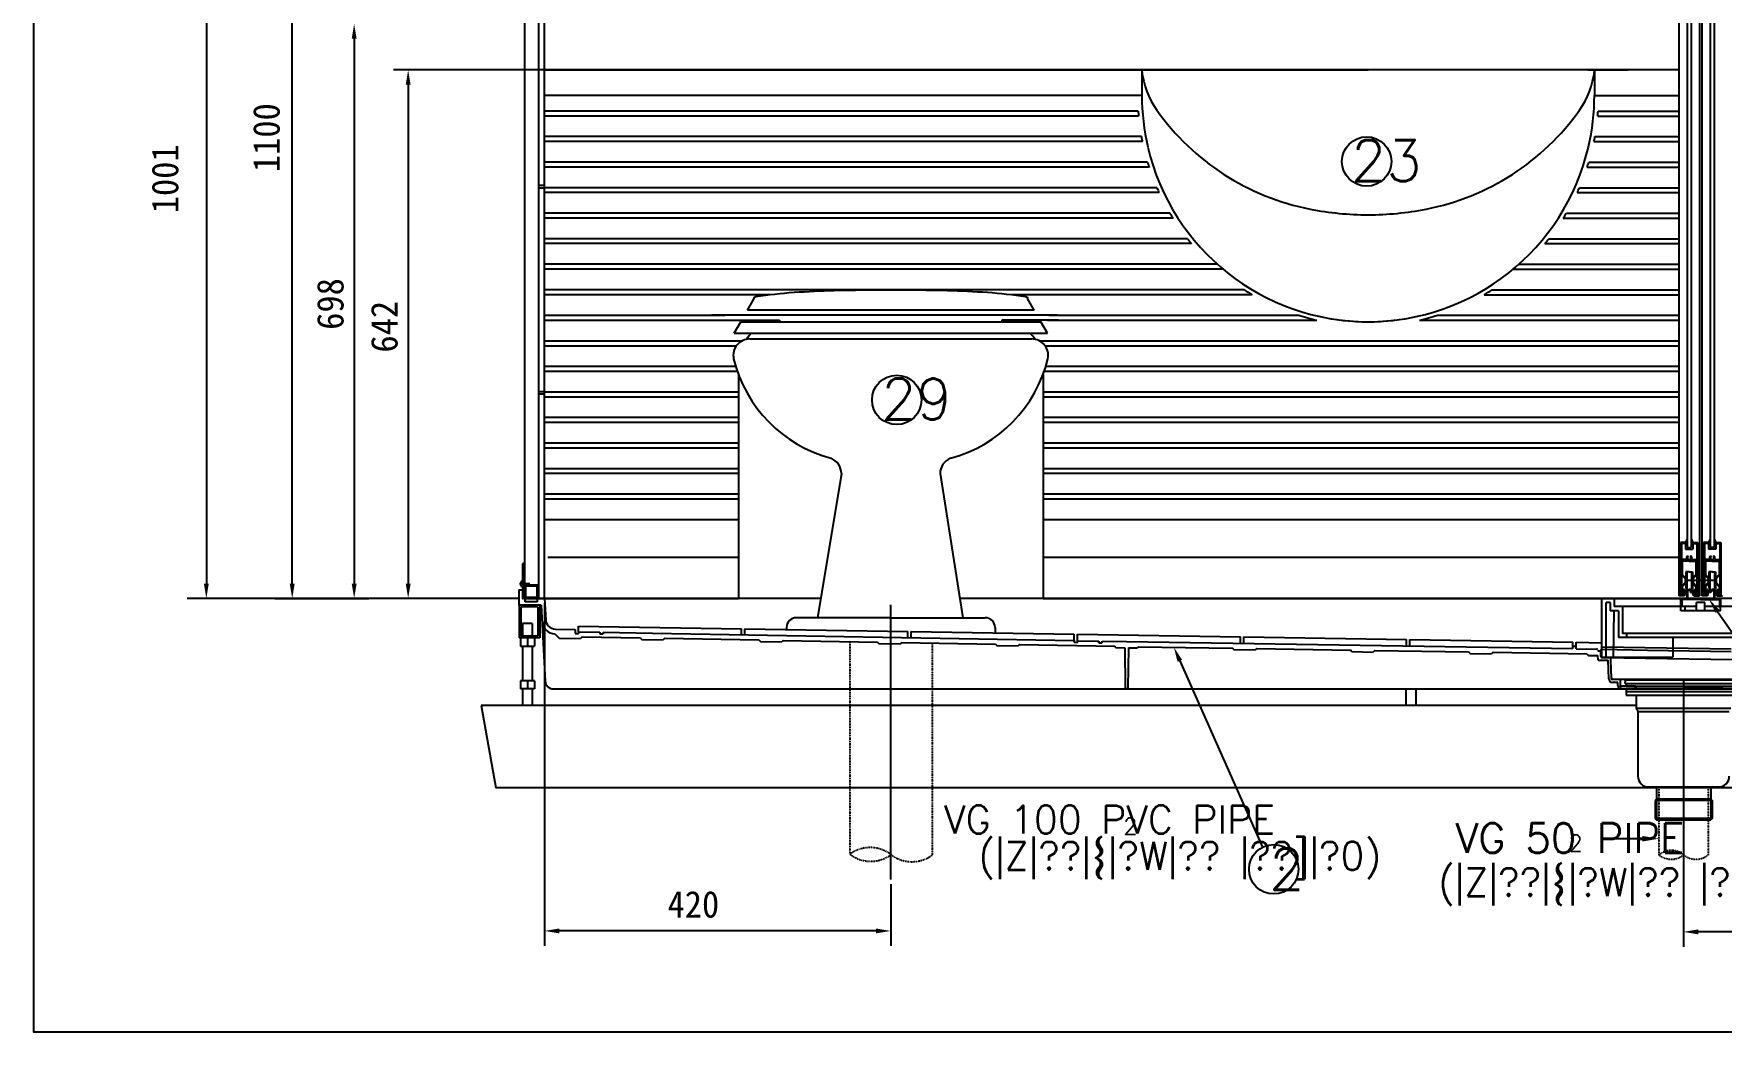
# Model space of a CAD drawing. Header units: inches. Extents: x -1249499 to 290957, y -589671 to 1013543.
# Drawn here: x -873198 to -871148, y 302152 to 303365 of the extents above; entities that cross this region are included whole.
import ezdxf

# ---------------------------------------------------------------- set-up
doc = ezdxf.new("R2010")
doc.units = ezdxf.units.IN
doc.header["$MEASUREMENT"] = 0
doc.linetypes.add('CEN2', pattern=[4.3, 4, -0.15, 0, -0.15])
doc.linetypes.add('DIVIDE', pattern=[1.25, 0.5, -0.25, 0, -0.25, 0, -0.25])
doc.layers.add('DIM', color=1, linetype='Continuous')
doc.layers.add('PARTLIST', color=6, linetype='Continuous')
doc.styles.add('HSG', font='SIMPLEX', dxfattribs={"width": 0.75, "bigfont": 'HSG2'})
doc.styles.get("Standard").update_dxf_attribs({"font": 'DotumChe.ttf'})

msp = doc.modelspace()

# ---------------------------------------------------------------- linework, layer by layer
at = {"layer": 'DIM'}
msp.add_lwpolyline([(-873198.2, 307814.5), (-866025.2, 307814.5), (-866025.2, 302152.1), (-873198.2, 302152.1)], close=True, dxfattribs=at)
at = {"layer": 'PARTLIST'}
for p, q in [((-872601.5, 302679.2), (-872601.5, 304679.2)), ((-872584.5, 302679.2), (-872584.5, 304679.2)), ((-871199.5, 303438.9), (-871199.5, 302682.2)), ((-871189.5, 303438.9), (-871189.5, 302741.1)), ((-871184.5, 303438.9), (-871184.5, 302741.1)), ((-871174.5, 303438.9), (-871174.5, 302682.2)), ((-871171.5, 303438.9), (-871171.5, 302682.2)), ((-871161.5, 303438.9), (-871161.5, 302741.1)), ((-871156.5, 303438.9), (-871156.5, 302741.1)), ((-872577.5, 302679.2), (-872577.5, 303427.7)), ((-872577.5, 303321.2), (-871844.2, 303321.2)), ((-872577.5, 303321.2), (-871844.2, 303321.2)), ((-871199.5, 303321.2), (-871309.6, 303321.2)), ((-871302.1, 303290.2), (-871199.5, 303290.2)), ((-872347.4, 303001.4), (-871966.5, 303001.4)), ((-872339.3, 303015.4), (-871974.6, 303015.4)), ((-872328.3, 302994.4), (-871985.6, 302994.4)), ((-872342, 302951.1), (-872342, 302679.2)), ((-871972, 302951.1), (-871972, 302679.2)), ((-871197.5, 302747.2), (-871197.5, 302682.2)), ((-871191.5, 302747.2), (-871197.5, 302747.2)), ((-871196.3, 302746), (-871196.3, 302726.6)), ((-871191.5, 302746), (-871196.3, 302746)), ((-871189.5, 302751.6), (-871191.5, 302747.2)), ((-871191.5, 302747.2), (-871191.5, 302739.1)), ((-871191.5, 302739.1), (-871182.5, 302739.1)), ((-871189.5, 302741.1), (-871184.5, 302741.1)), ((-871184.5, 302751.6), (-871182.5, 302747.2)), ((-871182.5, 302747.2), (-871182.5, 302739.1)), ((-871182.5, 302747.2), (-871176.5, 302747.2)), ((-871182.5, 302746), (-871177.7, 302746)), ((-871177.7, 302746), (-871177.7, 302726.6)), ((-871176.5, 302747.2), (-871176.5, 302682.2)), ((-871169.5, 302747.2), (-871169.5, 302682.2)), ((-871163.5, 302747.2), (-871169.5, 302747.2)), ((-871168.3, 302746), (-871168.3, 302726.6)), ((-871163.5, 302746), (-871168.3, 302746)), ((-871161.5, 302751.6), (-871163.5, 302747.2)), ((-871163.5, 302747.2), (-871163.5, 302739.1)), ((-871154.5, 302739.1), (-871163.5, 302739.1)), ((-871156.5, 302741.1), (-871161.5, 302741.1)), ((-871156.5, 302751.6), (-871154.5, 302747.2)), ((-871154.5, 302747.2), (-871148.5, 302747.2)), ((-871154.5, 302747.2), (-871154.5, 302739.1)), ((-871154.5, 302746), (-871149.7, 302746)), ((-871149.7, 302746), (-871149.7, 302726.6)), ((-871148.5, 302747.2), (-871148.5, 302682.2)), ((-872604, 302680.1), (-872604, 302721.8)), ((-872601.5, 302721.8), (-872604, 302721.8)), ((-871189.7, 302726.6), (-871196.3, 302726.6)), ((-871196.3, 302725.4), (-871196.3, 302690.2)), ((-871187, 302725.4), (-871196.3, 302725.4)), ((-871187, 302724.4), (-871195.3, 302724.4)), ((-871195.3, 302724.4), (-871195.3, 302708.4)), ((-871191, 302711.5), (-871191, 302691.2)), ((-871187, 302711.5), (-871191, 302711.5)), ((-871190, 302711.5), (-871190, 302690.2)), ((-871189, 302731), (-871188.2, 302730)), ((-871187, 302725.4), (-871177.7, 302725.4)), ((-871187, 302724.4), (-871178.7, 302724.4)), ((-871187, 302711.5), (-871183, 302711.5)), ((-871184.9, 302731), (-871185.7, 302730)), ((-871184.2, 302726.6), (-871177.7, 302726.6)), ((-871184, 302711.5), (-871184, 302690.2)), ((-871183, 302711.5), (-871183, 302691.2)), ((-871178.7, 302724.4), (-871178.7, 302708.4)), ((-871177.7, 302725.4), (-871177.7, 302690.2)), ((-871161.7, 302726.6), (-871168.3, 302726.6)), ((-871168.3, 302725.4), (-871168.3, 302690.2)), ((-871159, 302725.4), (-871168.3, 302725.4)), ((-871167.3, 302724.4), (-871167.3, 302708.4)), ((-871159, 302724.4), (-871167.3, 302724.4)), ((-871159, 302711.5), (-871163, 302711.5)), ((-871163, 302711.5), (-871163, 302691.2)), ((-871162, 302711.5), (-871162, 302690.2)), ((-871161, 302731), (-871160.2, 302730)), ((-871159, 302725.4), (-871149.7, 302725.4)), ((-871159, 302724.4), (-871150.7, 302724.4)), ((-871159, 302711.5), (-871155, 302711.5)), ((-871156.9, 302731), (-871157.7, 302730)), ((-871156.2, 302726.6), (-871149.7, 302726.6)), ((-871156, 302711.5), (-871156, 302690.2)), ((-871155, 302711.5), (-871155, 302691.2)), ((-871150.7, 302724.4), (-871150.7, 302708.4)), ((-871149.7, 302725.4), (-871149.7, 302690.2)), ((-872595.6, 302696.8), (-872607.9, 302696.8)), ((-872605, 302692.8), (-872605, 302700.8)), ((-871192, 302703.4), (-871196.3, 302707.9)), ((-871192, 302698.4), (-871196.3, 302693.8)), ((-871191, 302703.9), (-871195.3, 302708.4)), ((-871191, 302697.9), (-871195.3, 302693.3)), ((-871195.3, 302693.3), (-871195.3, 302690.2)), ((-871153.4, 302700.9), (-871192.4, 302700.9)), ((-871192, 302703.4), (-871192, 302698.4)), ((-871191, 302691.2), (-871190, 302690.2)), ((-871183, 302691.2), (-871184, 302690.2)), ((-871183, 302703.9), (-871178.7, 302708.4)), ((-871183, 302697.9), (-871178.7, 302693.3)), ((-871182, 302703.4), (-871177.7, 302707.9)), ((-871182, 302703.4), (-871182, 302698.4)), ((-871182, 302698.4), (-871177.7, 302693.8)), ((-871178.7, 302693.3), (-871178.7, 302690.2)), ((-871164, 302703.4), (-871168.3, 302707.9)), ((-871164, 302698.4), (-871168.3, 302693.8)), ((-871163, 302703.9), (-871167.3, 302708.4)), ((-871163, 302697.9), (-871167.3, 302693.3)), ((-871167.3, 302693.3), (-871167.3, 302690.2)), ((-871164, 302703.4), (-871164, 302698.4)), ((-871163, 302691.2), (-871162, 302690.2)), ((-871155, 302691.2), (-871156, 302690.2)), ((-871155, 302703.9), (-871150.7, 302708.4)), ((-871155, 302697.9), (-871150.7, 302693.3)), ((-871154, 302703.4), (-871149.7, 302707.9)), ((-871154, 302703.4), (-871154, 302698.4)), ((-871154, 302698.4), (-871149.7, 302693.8)), ((-871150.7, 302693.3), (-871150.7, 302690.2)), ((-872604, 302689.2), (-872604, 302679.2)), ((-872241.9, 302679.2), (-872604, 302679.2)), ((-872601.5, 302679.2), (-872577.5, 302679.2)), ((-872573.5, 302679.2), (-872601, 302679.2)), ((-872577, 302679.2), (-872342, 302679.2)), ((-871172.8, 302679.2), (-872073.1, 302679.2)), ((-871972, 302679.2), (-871172.8, 302679.2)), ((-871172.8, 302679.2), (-871311.9, 302679.2)), ((-871192.5, 302682.2), (-871199.5, 302682.2)), ((-871192.5, 302690.2), (-871197.5, 302690.2)), ((-871190, 302679.2), (-871197, 302679.2)), ((-871197, 302679.2), (-871197, 302669.2)), ((-871196.3, 302689), (-871196.3, 302683.4)), ((-871193.7, 302689), (-871196.3, 302689)), ((-871191, 302688.5), (-871196.3, 302686.2)), ((-871191, 302687.9), (-871196.3, 302686.2)), ((-871191, 302687.4), (-871196.3, 302686.2)), ((-871191, 302687), (-871196.3, 302686.2)), ((-871191, 302685.5), (-871196.3, 302686.3)), ((-871191, 302684.1), (-871196.3, 302686.3)), ((-871191, 302684.6), (-871196.3, 302686.3)), ((-871191, 302685.2), (-871196.3, 302686.3)), ((-871196.3, 302686.2), (-871191, 302686.2)), ((-871193.7, 302683.4), (-871196.3, 302683.4)), ((-871191, 302689), (-871196, 302686.3)), ((-871191, 302686.7), (-871196, 302686.3)), ((-871191, 302685.9), (-871196, 302686.3)), ((-871191, 302683.5), (-871196, 302686.3)), ((-871195.8, 302678), (-871195.8, 302670.4)), ((-871173, 302678), (-871195.8, 302678)), ((-871195, 302670.4), (-871195.8, 302670.4)), ((-871195, 302670.4), (-871195, 302669.2)), ((-871193.7, 302689), (-871193.7, 302688.2)), ((-871192.5, 302688.2), (-871193.7, 302688.2)), ((-871192.5, 302684.2), (-871193.7, 302684.2)), ((-871193.7, 302684.2), (-871193.7, 302683.4)), ((-871192.5, 302690.2), (-871192.5, 302688.2)), ((-871192.5, 302684.2), (-871192.5, 302682.2)), ((-871190, 302690.2), (-871190, 302679.2)), ((-871190, 302690.2), (-871187, 302690.2)), ((-871188.8, 302689), (-871188.8, 302679.2)), ((-871185.2, 302689), (-871188.8, 302689)), ((-871173, 302679.2), (-871188.8, 302679.2)), ((-871184, 302690.2), (-871187, 302690.2)), ((-871185.2, 302689), (-871185.2, 302686.2)), ((-871185.2, 302686.2), (-871184, 302686.2)), ((-871184, 302690.2), (-871184, 302686.2)), ((-871183, 302689), (-871177.9, 302686.3)), ((-871183, 302688.5), (-871177.7, 302686.2)), ((-871183, 302687.9), (-871177.7, 302686.2)), ((-871183, 302687.4), (-871177.7, 302686.2)), ((-871183, 302687), (-871177.7, 302686.2)), ((-871183, 302686.7), (-871177.9, 302686.3)), ((-871183, 302685.2), (-871177.7, 302686.3)), ((-871183, 302684.6), (-871177.7, 302686.3)), ((-871183, 302684.1), (-871177.7, 302686.3)), ((-871183, 302685.5), (-871177.7, 302686.3)), ((-871183, 302683.5), (-871177.9, 302686.3)), ((-871183, 302685.9), (-871177.9, 302686.3)), ((-871177.7, 302686.2), (-871183, 302686.2)), ((-871181.5, 302690.2), (-871176.5, 302690.2)), ((-871181.5, 302690.2), (-871181.5, 302688.2)), ((-871181.5, 302688.2), (-871180.3, 302688.2)), ((-871181.5, 302684.2), (-871181.5, 302682.2)), ((-871181.5, 302684.2), (-871180.3, 302684.2)), ((-871181.5, 302682.2), (-871174.5, 302682.2)), ((-871180.3, 302689), (-871177.7, 302689)), ((-871180.3, 302689), (-871180.3, 302688.2)), ((-871180.3, 302684.2), (-871180.3, 302683.4)), ((-871180.3, 302683.4), (-871177.7, 302683.4)), ((-871177.7, 302689), (-871177.7, 302683.4)), ((-871173, 302679.2), (-871157.2, 302679.2)), ((-871173, 302678), (-871150.2, 302678)), ((-871164.5, 302682.2), (-871171.5, 302682.2)), ((-871164.5, 302690.2), (-871169.5, 302690.2)), ((-871168.3, 302689), (-871168.3, 302683.4)), ((-871165.7, 302689), (-871168.3, 302689)), ((-871163, 302688.5), (-871168.3, 302686.2)), ((-871163, 302687.9), (-871168.3, 302686.2)), ((-871163, 302687.4), (-871168.3, 302686.2)), ((-871163, 302687), (-871168.3, 302686.2)), ((-871163, 302685.5), (-871168.3, 302686.3)), ((-871163, 302684.1), (-871168.3, 302686.3)), ((-871163, 302684.6), (-871168.3, 302686.3)), ((-871163, 302685.2), (-871168.3, 302686.3)), ((-871168.3, 302686.2), (-871163, 302686.2)), ((-871165.7, 302683.4), (-871168.3, 302683.4)), ((-871163, 302689), (-871168, 302686.3)), ((-871163, 302686.7), (-871168, 302686.3)), ((-871163, 302685.9), (-871168, 302686.3)), ((-871163, 302683.5), (-871168, 302686.3)), ((-871165.7, 302689), (-871165.7, 302688.2)), ((-871164.5, 302688.2), (-871165.7, 302688.2)), ((-871165.7, 302684.2), (-871165.7, 302683.4)), ((-871164.5, 302684.2), (-871165.7, 302684.2)), ((-871164.5, 302690.2), (-871164.5, 302688.2)), ((-871164.5, 302684.2), (-871164.5, 302682.2)), ((-871162, 302690.2), (-871159, 302690.2)), ((-871162, 302690.2), (-871162, 302686.2)), ((-871160.8, 302686.2), (-871162, 302686.2)), ((-871160.8, 302689), (-871160.8, 302686.2)), ((-871160.8, 302689), (-871157.2, 302689)), ((-871156, 302690.2), (-871159, 302690.2)), ((-871157.2, 302689), (-871157.2, 302679.2)), ((-871156, 302690.2), (-871156, 302679.2)), ((-871156, 302679.2), (-871149, 302679.2)), ((-871155, 302689), (-871149.9, 302686.3)), ((-871155, 302688.5), (-871149.7, 302686.2)), ((-871155, 302687.9), (-871149.7, 302686.2)), ((-871155, 302687.4), (-871149.7, 302686.2)), ((-871155, 302687), (-871149.7, 302686.2)), ((-871155, 302686.7), (-871149.9, 302686.3)), ((-871155, 302685.2), (-871149.7, 302686.3)), ((-871155, 302684.6), (-871149.7, 302686.3)), ((-871155, 302684.1), (-871149.7, 302686.3)), ((-871155, 302685.5), (-871149.7, 302686.3)), ((-871155, 302683.5), (-871149.9, 302686.3)), ((-871155, 302685.9), (-871149.9, 302686.3)), ((-871149.7, 302686.2), (-871155, 302686.2)), ((-871153.5, 302690.2), (-871148.5, 302690.2)), ((-871153.5, 302690.2), (-871153.5, 302688.2)), ((-871153.5, 302688.2), (-871152.3, 302688.2)), ((-871153.5, 302684.2), (-871152.3, 302684.2)), ((-871153.5, 302684.2), (-871153.5, 302682.2)), ((-871153.5, 302682.2), (-871146.5, 302682.2)), ((-871152.3, 302689), (-871149.7, 302689)), ((-871152.3, 302689), (-871152.3, 302688.2)), ((-871152.3, 302684.2), (-871152.3, 302683.4)), ((-871152.3, 302683.4), (-871149.7, 302683.4)), ((-871151, 302670.4), (-871150.2, 302670.4)), ((-871151, 302670.4), (-871151, 302669.2)), ((-871150.2, 302678), (-871150.2, 302670.4)), ((-871149.7, 302689), (-871149.7, 302683.4)), ((-871149, 302679.2), (-871149, 302669.2)), ((-872157, 302655.8), (-872271.6, 302655.8)), ((-872157, 302655.8), (-872042.3, 302655.8)), ((-871195, 302669.2), (-871197, 302669.2)), ((-871151, 302669.2), (-871149, 302669.2)), ((-872564.4, 302642), (-872540.5, 302641.6)), ((-872536.2, 302645.5), (-872338.2, 302642.3)), ((-872536.2, 302638.5), (-872536.2, 302645.5)), ((-872334.2, 302642.3), (-872136.2, 302639.1)), ((-872283.6, 302643.8), (-872283.6, 302641.4)), ((-872132.2, 302639), (-871934.2, 302635.8)), ((-871264.7, 302575.7), (-871264.7, 302578.2)), ((-871264.7, 302575.7), (-871122.7, 302575.7)), ((-871263.7, 302575.7), (-871263.7, 302572.7)), ((-871263.7, 302572.7), (-871123.7, 302572.7)), ((-871263.7, 302569.2), (-871123.7, 302569.2)), ((-871263.7, 302569.2), (-871263.7, 302566.2)), ((-871262.7, 302580.2), (-871124.7, 302580.2)), ((-871251.7, 302571.7), (-871251.7, 302570.2)), ((-871193.7, 302580.7), (-871193.7, 302393.7)), ((-871251.2, 302549.2), (-872654.7, 302549.2)), ((-872654.7, 302549.2), (-872636.6, 302449.2)), ((-871263.7, 302566.2), (-871123.7, 302566.2)), ((-871263.7, 302566.2), (-871263.7, 302561.7)), ((-871263.7, 302561.7), (-871123.7, 302561.7)), ((-871251.2, 302561.7), (-871251.2, 302545.7)), ((-871251.2, 302545.7), (-871136.2, 302545.7)), ((-871251.2, 302545.7), (-871249.2, 302541.7)), ((-871249.2, 302541.7), (-871138.2, 302541.7)), ((-871249.2, 302541.7), (-871249.2, 302463.2)), ((-870397.5, 302449.2), (-872636.6, 302449.2)), ((-871236.2, 302450.2), (-871151.2, 302450.2)), ((-871226.7, 302448.2), (-871226.7, 302410.2)), ((-871160.7, 302448.2), (-871160.7, 302410.2)), ((-871226.7, 302435.2), (-871228.2, 302433.7)), ((-871159.2, 302433.7), (-871228.2, 302433.7)), ((-871228.2, 302433.7), (-871228.2, 302411.7)), ((-871160.7, 302435.2), (-871226.7, 302435.2)), ((-871160.7, 302435.2), (-871159.2, 302433.7)), ((-871159.2, 302433.7), (-871159.2, 302411.7)), ((-871159.2, 302411.7), (-871228.2, 302411.7)), ((-871228.2, 302411.7), (-871226.7, 302410.2)), ((-871226.7, 302410.2), (-871160.7, 302410.2)), ((-871159.2, 302411.7), (-871160.7, 302410.2))]:
    msp.add_line(p, q, dxfattribs=at)
at = {"layer": 'PARTLIST', "color": 4, "linetype": 'Continuous'}
for p, q in [((-872884.2, 302697.2), (-872884.2, 303761.2)), ((-872988.5, 303662.2), (-872988.5, 302697.2)), ((-872808.9, 303359.2), (-872808.9, 302697.2)), ((-872578.9, 303321.2), (-872761.3, 303321.2)), ((-872743.3, 303303.2), (-872743.3, 302697.2)), ((-872614.8, 302679.2), (-873011.7, 302679.2)), ((-872905.3, 302679.2), (-872790.9, 302679.2)), ((-872609.4, 302679.2), (-872902.2, 302679.2)), ((-872613.9, 302679.2), (-872815, 302679.2)), ((-872620.2, 302679.2), (-872761.3, 302679.2)), ((-872577.5, 302673.8), (-872577.5, 302257.2)), ((-871193.7, 302388.3), (-871193.7, 302256.1)), ((-872157, 302332.2), (-872157, 302257.2)), ((-872175, 302275.2), (-872559.5, 302275.2)), ((-870491, 302274.1), (-871175.7, 302274.1))]:
    msp.add_line(p, q, dxfattribs=at)
at = {"layer": 'PARTLIST', "color": 7}
for p, q in [((-871199.5, 303321.2), (-872577.5, 303321.2)), ((-871851.8, 303321.2), (-871893, 303321.2)), ((-871851.8, 303321.2), (-871844.6, 303321.2)), ((-871844.6, 303321.2), (-871851.8, 303321.2)), ((-871844.6, 303321.2), (-871851.8, 303321.2)), ((-871844.6, 303321.2), (-871851.8, 303321.2)), ((-871844.6, 303321.2), (-871851.8, 303321.2)), ((-871851.8, 303321.2), (-871844.6, 303321.2)), ((-871851.8, 303321.2), (-871851.8, 303290.2)), ((-871851.8, 303321.2), (-871851.8, 303290.2)), ((-871851.8, 303320.2), (-871851.8, 303290.2)), ((-871844.6, 303321.2), (-871850.8, 303321.2)), ((-871850.8, 303321.2), (-871844.3, 303321.2)), ((-871844.3, 303321.2), (-871577, 303321.2)), ((-871309.6, 303321.2), (-871577, 303321.2)), ((-871303.1, 303321.2), (-871309.6, 303321.2)), ((-871309.3, 303321.2), (-871302.1, 303321.2)), ((-871309.3, 303321.2), (-871302.1, 303321.2)), ((-871302.1, 303321.2), (-871309.3, 303321.2)), ((-871309.3, 303321.2), (-871303.1, 303321.2)), ((-871302.1, 303321.2), (-871260.9, 303321.2)), ((-871302.1, 303321.2), (-871302.1, 303290.2)), ((-871302.1, 303320.2), (-871302.1, 303290.2)), ((-872331.2, 303029.4), (-872323.1, 303043.4)), ((-871982.7, 303029.4), (-871990.8, 303043.4)), ((-871982.7, 303029.4), (-872331.2, 303029.4)), ((-872347.4, 303001.4), (-872339.3, 303015.4)), ((-871966.5, 303001.4), (-871974.6, 303015.4)), ((-872217, 302830.9), (-872245.8, 302655.8)), ((-872097, 302830.9), (-872069.4, 302655.8)), ((-871972, 302729.2), (-871199.5, 302729.2)), ((-872605, 302700.8), (-872604, 302700.8)), ((-872605, 302692.8), (-872604, 302692.8)), ((-872608.5, 302671.2), (-872608.5, 302689.2)), ((-872601, 302689.2), (-872608.5, 302689.2)), ((-872608.5, 302671.2), (-872608.5, 302631.2)), ((-872581.7, 302671.2), (-872608.5, 302671.2)), ((-872604, 302679.2), (-872604, 302689.2)), ((-872241.9, 302679.2), (-872604, 302679.2)), ((-872601, 302675.2), (-872601, 302679.2)), ((-872586, 302675.2), (-872601, 302675.2)), ((-872586, 302675.2), (-872586, 302679.2)), ((-872583.5, 302671.2), (-872583.5, 302631.2)), ((-872581.7, 302671.2), (-872576.7, 302578.7)), ((-872577.5, 302679.2), (-872576.2, 302653.3)), ((-871080.6, 302679.2), (-872073.1, 302679.2)), ((-871080.8, 302679.2), (-871311.9, 302679.2)), ((-871197, 302679.2), (-871212, 302679.2)), ((-871197, 302664.2), (-871197, 302679.2)), ((-871168, 302674.2), (-871178, 302674.2)), ((-871178, 302664.2), (-871178, 302674.2)), ((-871168, 302664.2), (-871168, 302674.2)), ((-870471.5, 302679.2), (-871149, 302679.2)), ((-871149, 302664.2), (-871149, 302679.2)), ((-872606.4, 302669.1), (-872606.4, 302633.3)), ((-872585.6, 302669.1), (-872606.4, 302669.1)), ((-872585.6, 302669.1), (-872585.6, 302633.3)), ((-871279, 302607.7), (-871278, 302664.2)), ((-871273, 302664.2), (-871273, 302631.7)), ((-871268, 302669.2), (-871268, 302636.7)), ((-871178, 302669.2), (-871197, 302669.2)), ((-871149, 302664.2), (-871197, 302664.2)), ((-871192, 302664.2), (-871192, 302669.2)), ((-871149, 302669.2), (-871168, 302669.2)), ((-871154, 302664.2), (-871154, 302669.2)), ((-871075.3, 302669.2), (-871149, 302669.2)), ((-872583.5, 302631.2), (-872608.5, 302631.2)), ((-872607, 302631.2), (-872607, 302621.2)), ((-872585.6, 302633.3), (-872606.4, 302633.3)), ((-872604.5, 302648.7), (-872604.5, 302633.3)), ((-872592.5, 302648.7), (-872604.5, 302648.7)), ((-872598.5, 302631.2), (-872598.5, 302621.2)), ((-872592.5, 302648.7), (-872592.5, 302633.3)), ((-872590, 302631.2), (-872590, 302621.2)), ((-872565, 302636), (-872559.9, 302631)), ((-872559.9, 302631), (-872533.9, 302630.4)), ((-872540.5, 302641.6), (-872540.5, 302636.6)), ((-872540.5, 302636.6), (-872536.5, 302636.6)), ((-872536.5, 302638.6), (-872510.5, 302638.1)), ((-872536.5, 302638.6), (-872536.5, 302636.6)), ((-872536.5, 302638.6), (-872536.5, 302636.6)), ((-872531.9, 302632.5), (-872533.9, 302630.4)), ((-872531.9, 302632.5), (-872461.4, 302631.3)), ((-872510.5, 302638.1), (-872510.5, 302636.1)), ((-872510.5, 302638.1), (-872510.5, 302636.1)), ((-872510.5, 302636.1), (-872506.5, 302636.1)), ((-872506.5, 302638.1), (-872446.5, 302637.1)), ((-872506.5, 302638.1), (-872506.5, 302636.1)), ((-872461.4, 302631.3), (-872459.4, 302629.4)), ((-872459.4, 302629.4), (-872433.4, 302628.8)), ((-872446.5, 302637.1), (-871934.2, 302627.9)), ((-872431.4, 302630.8), (-872433.4, 302628.8)), ((-872431.4, 302630.8), (-872317.3, 302628.8)), ((-872317.3, 302628.8), (-872315.4, 302626.9)), ((-872030.3, 302643.8), (-872030.3, 302637.3)), ((-871113.2, 302631.7), (-871273, 302631.7)), ((-871118.2, 302636.7), (-871268, 302636.7)), ((-871263.2, 302636.7), (-871263.2, 302631.9)), ((-871123.2, 302631.9), (-871263.2, 302631.9)), ((-871207, 302631.7), (-871207, 302607.7)), ((-872607, 302621.2), (-872590, 302621.2)), ((-872604.5, 302621.2), (-872604.5, 302579.2)), ((-872592.5, 302621.2), (-872592.5, 302579.2)), ((-872315.4, 302626.9), (-872289.4, 302626.3)), ((-872287.5, 302628.2), (-872289.4, 302626.3)), ((-872287.5, 302628.2), (-872173.3, 302626.2)), ((-872173.5, 302626.3), (-872171.6, 302624.5)), ((-872171.6, 302624.5), (-872145.6, 302623.9)), ((-872143.7, 302625.8), (-872145.6, 302623.9)), ((-872143.9, 302625.7), (-872029.7, 302623.6)), ((-872029.7, 302623.6), (-872028.1, 302622)), ((-872028.1, 302622), (-872002.1, 302621.5)), ((-872000.5, 302623.1), (-872002.1, 302621.5)), ((-872000.5, 302623.1), (-871884.9, 302621)), ((-871934.2, 302625.9), (-871934.2, 302627.9)), ((-871934.2, 302627.9), (-871934.2, 302625.9)), ((-871934.2, 302625.9), (-871930.2, 302625.8)), ((-871930.2, 302627.8), (-871904.2, 302627.4)), ((-871930.2, 302625.8), (-871930.2, 302627.8)), ((-871904.2, 302627.4), (-871904.2, 302625.4)), ((-871904.2, 302625.4), (-871904.2, 302627.4)), ((-871904.2, 302625.4), (-871900.2, 302625.3)), ((-871900.2, 302627.3), (-871870.5, 302626.7)), ((-871900.2, 302625.3), (-871900.2, 302627.3)), ((-871884.9, 302621), (-871883.4, 302619.6)), ((-871883.4, 302619.6), (-871872.5, 302619.3)), ((-871872.5, 302619.3), (-871872, 302570.7)), ((-871870.5, 302626.7), (-871328.2, 302618.2)), ((-871868, 302619.2), (-871869, 302570.7)), ((-871868, 302619.2), (-871857.4, 302619)), ((-871855.9, 302620.5), (-871857.4, 302619)), ((-871855.9, 302620.5), (-871741.7, 302618.7)), ((-871742, 302619), (-871740.1, 302617.1)), ((-871740.1, 302617.1), (-871714.1, 302616.6)), ((-871712.2, 302618.5), (-871714.1, 302616.6)), ((-871712.4, 302618.3), (-871598.4, 302616.5)), ((-871598.5, 302616.6), (-871596.7, 302614.7)), ((-871596.7, 302614.7), (-871570.7, 302614.1)), ((-871568.8, 302616), (-871570.7, 302614.1)), ((-871568.8, 302616), (-871455.1, 302614.2)), ((-871455.1, 302614.2), (-871453.2, 302612.3)), ((-871453.2, 302612.3), (-871427.2, 302611.7)), ((-871425.1, 302613.7), (-871427.2, 302611.7)), ((-871425.1, 302613.7), (-871311.1, 302611.9)), ((-871328.2, 302621), (-871324.2, 302621)), ((-871324.2, 302618.1), (-871299.6, 302617.7)), ((-871311.9, 302618), (-871299.6, 302617.7)), ((-871311.2, 302612), (-871309.2, 302610)), ((-871309.2, 302610), (-871297.8, 302609.7)), ((-871297.7, 302604.2), (-871297.8, 302609.7)), ((-871297.2, 302615.7), (-871295.2, 302615.7)), ((-871294.2, 302608.6), (-871294.2, 302614.7)), ((-871293, 302620.4), (-871135.9, 302617.8)), ((-871292.7, 302617.6), (-871237.5, 302616.5)), ((-871237.5, 302616.5), (-871135.8, 302614.7)), ((-871297.7, 302604.2), (-871285.5, 302604)), ((-871293.2, 302607.6), (-871134, 302604.9)), ((-871293, 302607.7), (-871207, 302607.7)), ((-871284.7, 302581.6), (-871285.5, 302604)), ((-871281.2, 302581.7), (-871282, 302604.6)), ((-872590, 302579.2), (-872607, 302579.2)), ((-872607, 302579.2), (-872607, 302569.2)), ((-872590, 302569.2), (-872607, 302569.2)), ((-872604.5, 302569.2), (-872604.5, 302549.2)), ((-872598.5, 302579.2), (-872598.5, 302569.2)), ((-872592.5, 302569.2), (-872592.5, 302549.2)), ((-872590, 302579.2), (-872590, 302569.2)), ((-872566.8, 302569.2), (-871076.6, 302569.2)), ((-871531.2, 302569.2), (-871531.2, 302549.2)), ((-871519.2, 302569.2), (-871519.2, 302549.2)), ((-871311.9, 302569.2), (-871194.2, 302569.2)), ((-871270.2, 302580.7), (-871280.2, 302580.7)), ((-871271.2, 302580.7), (-871280.2, 302580.7)), ((-871273.7, 302577.2), (-871280.2, 302577.2)), ((-871273.7, 302577.2), (-871280.2, 302577.2)), ((-871118.7, 302569.2), (-871273.7, 302569.2)), ((-871118.7, 302569.2), (-871273.7, 302569.2)), ((-871117.2, 302580.7), (-871270.2, 302580.7)), ((-871252.8, 302572.7), (-871269.7, 302572.7)), ((-871252.2, 302569.4), (-871252.3, 302572.2)), ((-871252.2, 302569.4), (-871242.2, 302569.4)), ((-871242.2, 302569.7), (-871194.2, 302569.7)), ((-871146.2, 302569.7), (-871194.2, 302569.7)), ((-872592.5, 302549.2), (-872604.5, 302549.2)), ((-871519.2, 302549.2), (-871531.2, 302549.2))]:
    msp.add_line(p, q, dxfattribs=at)
at = {"layer": 'PARTLIST', "color": 7, "linetype": 'Continuous'}
for p, q in [((-871844.8, 303321.2), (-871851.8, 303321.2)), ((-871844.8, 303321.2), (-871851.8, 303321.2)), ((-871309.1, 303321.2), (-871302.1, 303321.2)), ((-872573.5, 302729.2), (-872342, 302729.2)), ((-871293, 302607.7), (-871293, 302679.2)), ((-871293, 302607.7), (-871293, 302679.2)), ((-871212, 302679.2), (-871293, 302679.2)), ((-871278, 302679.2), (-871293, 302679.2)), ((-871293, 302607.7), (-871293, 302674.2)), ((-871288, 302607.7), (-871288, 302674.2)), ((-871283, 302674.2), (-871288, 302674.2)), ((-871283, 302674.2), (-871283, 302664.2)), ((-871278, 302679.2), (-871278, 302669.2)), ((-871273, 302664.2), (-871283, 302664.2)), ((-871197, 302669.2), (-871278, 302669.2)), ((-871268, 302669.3), (-871268, 302664.3)), ((-871273.7, 302573.2), (-871273.7, 302577.2)), ((-871270.2, 302573.2), (-871270.2, 302579.7)), ((-871242.2, 302569.4), (-871242.2, 302569.7))]:
    msp.add_line(p, q, dxfattribs=at)
at = {"layer": 'PARTLIST', "color": 45}
for p, q in [((-871851.8, 303290.2), (-872577.5, 303290.2)), ((-871856.3, 303271.2), (-872577.5, 303271.2)), ((-871856.3, 303271.2), (-872577.5, 303271.2)), ((-871855.8, 303265.2), (-872577.5, 303265.2)), ((-871855.8, 303265.2), (-872577.5, 303265.2)), ((-871298.1, 303265.2), (-871199.5, 303265.2)), ((-871298.1, 303265.2), (-871199.5, 303265.2)), ((-871297.6, 303271.2), (-871199.5, 303271.2)), ((-871297.6, 303271.2), (-871199.5, 303271.2)), ((-871852.4, 303240.2), (-872577.5, 303240.2)), ((-871852.4, 303240.2), (-872577.5, 303240.2)), ((-871851.3, 303234.2), (-872577.5, 303234.2)), ((-871851.3, 303234.2), (-872577.5, 303234.2)), ((-871302.6, 303234.2), (-871199.5, 303234.2)), ((-871302.6, 303234.2), (-871199.5, 303234.2)), ((-871301.5, 303240.2), (-871199.5, 303240.2)), ((-871301.5, 303240.2), (-871199.5, 303240.2)), ((-871845, 303209.2), (-872577.5, 303209.2)), ((-871845, 303209.2), (-872577.5, 303209.2)), ((-871843.1, 303203.2), (-872577.5, 303203.2)), ((-871843.1, 303203.2), (-872577.5, 303203.2)), ((-871310.8, 303203.2), (-871199.5, 303203.2)), ((-871310.8, 303203.2), (-871199.5, 303203.2)), ((-871308.9, 303209.2), (-871199.5, 303209.2)), ((-871308.9, 303209.2), (-871199.5, 303209.2)), ((-871833.6, 303178.2), (-872577.5, 303178.2)), ((-871830.9, 303172.2), (-872577.5, 303172.2)), ((-871323, 303172.2), (-871199.5, 303172.2)), ((-871320.3, 303178.2), (-871199.5, 303178.2)), ((-871817.7, 303147.2), (-872577.5, 303147.2)), ((-871336.2, 303147.2), (-871199.5, 303147.2)), ((-871814, 303141.2), (-872577.5, 303141.2)), ((-871339.9, 303141.2), (-871199.5, 303141.2)), ((-871796.3, 303116.2), (-872577.5, 303116.2)), ((-871791.4, 303110.2), (-872577.5, 303110.2)), ((-871362.5, 303110.2), (-871199.5, 303110.2)), ((-871357.6, 303116.2), (-871199.5, 303116.2)), ((-871925.6, 303054.2), (-872577.5, 303054.2)), ((-872304.4, 303048.2), (-872577.5, 303048.2)), ((-871925.6, 303048.2), (-872009.5, 303048.2)), ((-871717.8, 303048.2), (-871936.9, 303048.2)), ((-871727.6, 303054.2), (-871933.6, 303054.2)), ((-871436.1, 303048.2), (-871199.5, 303048.2)), ((-871426.3, 303054.2), (-871199.5, 303054.2)), ((-872577.5, 303023.2), (-872358.4, 303023.2)), ((-871954.2, 303023.2), (-872374.4, 303023.2)), ((-871965, 303023.2), (-871661.3, 303023.2)), ((-871492.6, 303023.2), (-871199.5, 303023.2)), ((-872577.5, 303017.2), (-872365, 303017.2)), ((-872374.9, 303017.2), (-872292, 303017.2)), ((-872292, 303017.2), (-872292, 303015.4)), ((-871953.3, 303017.2), (-872022, 303017.2)), ((-872022, 303017.2), (-872022, 303015.4)), ((-871966.4, 303017.2), (-871639.2, 303017.2)), ((-871514.7, 303017.2), (-871199.5, 303017.2)), ((-872577.5, 302992.2), (-872337.4, 302992.2)), ((-872577.5, 302986.2), (-872344.5, 302986.2)), ((-871976.5, 302992.2), (-871199.5, 302992.2)), ((-871969.4, 302986.2), (-871199.5, 302986.2)), ((-872577.5, 302961.2), (-872345.4, 302961.2)), ((-871968.5, 302961.2), (-871200.9, 302961.2)), ((-872577.5, 302955.2), (-872343.4, 302955.2)), ((-871970.5, 302955.2), (-871200.6, 302955.2)), ((-872577.5, 302930.2), (-872342, 302930.2)), ((-872577.5, 302924.2), (-872342, 302924.2)), ((-871972, 302930.2), (-871199.5, 302930.2)), ((-871972, 302924.2), (-871199.5, 302924.2)), ((-872577.5, 302899.2), (-872342, 302899.2)), ((-871972, 302899.2), (-871199.5, 302899.2)), ((-872577.5, 302893.2), (-872342, 302893.2)), ((-871972, 302893.2), (-871199.5, 302893.2)), ((-872577.5, 302868.2), (-872342, 302868.2)), ((-872577.5, 302862.2), (-872342, 302862.2)), ((-871972, 302868.2), (-871199.5, 302868.2)), ((-871972, 302862.2), (-871199.5, 302862.2)), ((-872577.5, 302837.2), (-872342, 302837.2)), ((-871972, 302837.2), (-871199.5, 302837.2)), ((-872577.5, 302831.2), (-872342, 302831.2)), ((-871972, 302831.2), (-871199.5, 302831.2)), ((-872577.5, 302806.2), (-872342, 302806.2)), ((-872577.5, 302800.2), (-872342, 302800.2)), ((-871972, 302806.2), (-871199.5, 302806.2)), ((-871972, 302800.2), (-871199.5, 302800.2)), ((-871972, 302775.2), (-871199.5, 302775.2)), ((-871930.2, 302635.7), (-871732.2, 302632.5)), ((-871728.2, 302632.4), (-871530.2, 302629.2)), ((-871526.2, 302629.1), (-871328.2, 302625.9)), ((-871324.2, 302625.9), (-871293, 302625.4))]:
    msp.add_line(p, q, dxfattribs=at)
at = {"layer": 'PARTLIST', "linetype": 'ByBlock'}
for p, q in [((-872577.5, 303180.7), (-872584.5, 303180.7)), ((-872577.5, 303177.7), (-872584.5, 303177.7)), ((-872584.5, 302930.7), (-872577.5, 302930.7)), ((-872584.5, 302927.7), (-872577.5, 302927.7))]:
    msp.add_line(p, q, dxfattribs=at)
at = {"layer": 'PARTLIST', "color": 1, "linetype": 'Continuous'}
for p, q in [((-871760, 303085.2), (-872577.5, 303085.2)), ((-871393.9, 303085.2), (-871199.5, 303085.2))]:
    msp.add_line(p, q, dxfattribs=at)
at = {"layer": 'PARTLIST', "color": 1}
for p, q in [((-871753.1, 303079.2), (-872577.5, 303079.2)), ((-871400.8, 303079.2), (-871199.5, 303079.2))]:
    msp.add_line(p, q, dxfattribs=at)
at = {"layer": 'PARTLIST', "color": 45, "linetype": 'Continuous'}
for p, q in [((-872577.5, 302775.2), (-872342, 302775.2)), ((-872338.2, 302635.2), (-872338.2, 302642.3)), ((-872334.2, 302635.1), (-872334.2, 302642.3)), ((-872136.2, 302631.5), (-872136.2, 302639.1)), ((-872132.2, 302631.4), (-872132.2, 302639)), ((-871934.2, 302625.9), (-871934.2, 302635.8)), ((-871930.2, 302625.8), (-871930.2, 302635.7)), ((-871732.2, 302624.6), (-871732.2, 302632.5)), ((-871728.2, 302624.5), (-871728.2, 302632.4)), ((-871530.2, 302621.4), (-871530.2, 302629.2)), ((-871526.2, 302621.3), (-871526.2, 302629.1)), ((-871328.2, 302618.2), (-871328.2, 302625.9)), ((-871324.2, 302618.1), (-871324.2, 302625.9))]:
    msp.add_line(p, q, dxfattribs=at)
at = {"layer": 'PARTLIST', "color": 4}
for p, q in [((-872585.5, 302695.2), (-872601.5, 302695.2)), ((-872600.3, 302680.4), (-872600.3, 302694)), ((-872586.7, 302694), (-872600.3, 302694)), ((-872586.7, 302680.4), (-872586.7, 302694)), ((-872585.5, 302679.2), (-872585.5, 302695.2)), ((-872586.7, 302680.4), (-872600.3, 302680.4)), ((-871243.7, 302387.3), (-871282.9, 302387.3))]:
    msp.add_line(p, q, dxfattribs=at)
at = {"layer": 'PARTLIST', "color": 2, "linetype": 'CEN2'}
for p, q in [((-872157, 302337.6), (-872157, 302671.7)), ((-871193.7, 302581.2), (-871193.7, 302366.7))]:
    msp.add_line(p, q, dxfattribs=at)
at = {"layer": 'PARTLIST', "color": 5, "linetype": 'DIVIDE'}
for p, q in [((-872206.6, 302626.7), (-872206.6, 302368.4)), ((-872106.6, 302625), (-872106.6, 302367.4)), ((-871223.7, 302450.2), (-871223.7, 302367.7)), ((-871163.7, 302450.2), (-871163.7, 302367.7))]:
    msp.add_line(p, q, dxfattribs=at)
at = {"layer": 'PARTLIST', "color": 7}
msp.add_lwpolyline([(-872323.1, 303043.4, -0.369225), (-872320.9, 303045.9, -0.022741), (-872274.4, 303051.1, -0.00952), (-872225.7, 303053.3, -0.006745), (-872157, 303054.2, -0.006745), (-872088.2, 303053.3, -0.00952), (-872039.5, 303051.1, -0.022741), (-871993, 303045.9, -0.369225), (-871990.8, 303043.4, -0.369225)], format="xyb", dxfattribs=at)
at = {"layer": 'PARTLIST', "color": 4, "linetype": 'Continuous'}
for points in [[(-871152.4, 302663.3, 0), (-870952.9, 302377.8, 0)], [(-871805.8, 302603.4, 0), (-871705.3, 302376.8, 0)]]:
    msp.add_polyline3d(points, dxfattribs=at)
at = {"layer": 'PARTLIST'}
for centre in [(-871578.8, 303210), (-872149.7, 302920.4), (-871691.7, 302350.1)]:
    msp.add_circle(centre, 30, dxfattribs=at)
at = {"layer": 'PARTLIST', "color": 7}
for centre, radius, start, end in [((-871850.8, 303320.2), 1, 90, 180), ((-871752.8, 303330.2), 99.5, 185.7464, 215.4579), ((-871401.1, 303330.2), 99.5, 324.5421, 354.2536), ((-871309.6, 303321.7), 0.5, 180, 270), ((-871303.1, 303320.2), 1, 0, 90), ((-871577, 303290.2), 274.9, 180, 193.1505), ((-871577, 303290.2), 274.9, 346.8495, 0), ((-871589.5, 303446.5), 300, 215.4579, 258.8807), ((-871564.4, 303446.5), 300, 281.1193, 324.5421), ((-871577, 303290.2), 274.9, 193.1868, 270), ((-871577, 303290.2), 274.9, 270, 346.8132), ((-871577, 303510.3), 365, 258.8807, 270), ((-871577, 303510.3), 365, 270, 281.1193), ((-872328.3, 302974.4), 20, 90, 191.6966), ((-871985.6, 302974.4), 20, 348.3034, 90), ((-872186.7, 303009.8), 165.9, 193.74, 255.0576), ((-872127.2, 303009.8), 165.9, 284.9424, 346.26), ((-872237, 302830.9), 20, 0, 68.1552), ((-872077, 302830.9), 20, 111.8448, 180), ((-872603.8, 302696.8), 3.25, 112.3829, 247.6171), ((-872564.1, 302652.5), 16.5, 183.0362, 267.1326), ((-872564.2, 302654), 12, 182, 269.0236), ((-872271.6, 302643.8), 12, 90, 180), ((-872042.3, 302643.8), 12, 0, 90), ((-871299.7, 302616.3), 1.5, 11.1682, 88.8282), ((-871297.2, 302616.7), 1, 191.1682, 269.0236), ((-871295.2, 302616.7), 1, 269.0236, 346.3281), ((-871295.2, 302614.7), 1, 0, 89.0236), ((-871292.8, 302616.1), 1.5, 88.8282, 166.3281), ((-871293.2, 302608.6), 1, 180, 269.0236), ((-871285, 302604.5), 3, 2, 89.0236), ((-872566.8, 302579.2), 10, 183.0362, 270), ((-871870.5, 302570.7), 1.5, 180.7537, 359.2463), ((-871280.2, 302581.7), 4.5, 182, 270), ((-871280.2, 302581.7), 1, 182, 270), ((-871269.7, 302573.2), 4, 180, 270), ((-871271.2, 302579.7), 1, 0, 90), ((-871269.7, 302573.2), 0.5, 180, 270), ((-871252.8, 302572.2), 0.5, 1, 90)]:
    msp.add_arc(centre, radius, start, end, dxfattribs=at)
at = {"layer": 'PARTLIST', "color": 45}
for start, end in [(183.8909, 185.1225), (354.8775, 356.1091), (190.2866, 191.537), (348.463, 349.7134), (196.8152, 198.1023), (341.8977, 343.1848), (203.5782, 204.9248), (335.0752, 336.4218), (210.7114, 212.1504), (327.8496, 329.2886), (218.4205, 220.0052), (319.9948, 321.5795), (237.4431, 239.8012), (300.1988, 302.5569), (252.4723, 257.1614), (282.8386, 287.5277)]:
    msp.add_arc((-871577, 303290.2), 280, start, end, dxfattribs=at)
at = {"layer": 'PARTLIST', "color": 7, "linetype": 'Continuous'}
for start, end in [(257.3907, 270), (270, 282.6093)]:
    msp.add_arc((-871577, 303290.2), 274.9, start, end, dxfattribs=at)
at = {"layer": 'PARTLIST'}
for centre, radius, start, end in [((-872292, 302964.7), 50, 132.7991, 144.2068), ((-872022, 302964.7), 50, 35.7932, 47.2009), ((-871187, 302728.4), 3.27, 127.9311, 212.3519), ((-871187, 302728.4), 2.07, 127.9311, 52.0689), ((-871187, 302728.4), 3.27, 327.6481, 52.0689), ((-871159, 302728.4), 3.27, 127.9311, 212.3519), ((-871159, 302728.4), 2.07, 127.9311, 52.0689), ((-871159, 302728.4), 3.27, 327.6481, 52.0689), ((-871262.7, 302578.2), 2, 90, 180), ((-871252.7, 302571.7), 1, 0, 90), ((-871252.7, 302570.2), 1, 270, 0), ((-871236.2, 302463.2), 13, 180, 270), ((-871228.7, 302448.2), 2, 0, 90), ((-871158.7, 302448.2), 2, 90, 180), ((-871151.2, 302463.2), 13, 270, 0)]:
    msp.add_arc(centre, radius, start, end, dxfattribs=at)
at = {"layer": 'PARTLIST', "color": 5, "linetype": 'DIVIDE'}
for centre, radius, start, end in [((-872181.3, 302401.4), 41.6, 232.5061, 306.423), ((-872182, 302334.8), 41.7, 52.5061, 126.2022), ((-872131.3, 302400.9), 41.6, 232.5061, 306.423), ((-871208.7, 302349.4), 23.6, 50.5423, 129.4577), ((-871208.7, 302385.9), 23.6, 230.5423, 309.4577), ((-871178.7, 302385.9), 23.6, 230.5423, 309.4577)]:
    msp.add_arc(centre, radius, start, end, dxfattribs=at)
at = {"layer": 'PARTLIST', "color": 7, "linetype": 'ByBlock'}
for p in [(-872608.5, 302689.2), (-872608.5, 302689.2), (-872608.5, 302689.2), (-872604, 302679.2), (-872604, 302679.2), (-872577.5, 302642.3), (-871281.2, 302582.5), (-871281.2, 302581.7), (-871281.2, 302581.7), (-871270.2, 302573.2), (-871270.2, 302573.2), (-871270.2, 302572.2), (-871270.1, 302572), (-871269.7, 302572.7), (-871265.6, 302580.7), (-871252.3, 302572.2), (-871252.2, 302569.4)]:
    msp.add_point(p, dxfattribs=at)
at = {"layer": 'PARTLIST', "color": 4, "linetype": 'Continuous'}
for points in [[(-872805.9, 303359.2), (-872811.9, 303359.2), (-872808.9, 303377.2)], [(-872740.3, 303303.2), (-872746.3, 303303.2), (-872743.3, 303321.2)], [(-872991.5, 302697.2), (-872985.5, 302697.2), (-872988.5, 302679.2)], [(-872881.2, 302697.2), (-872887.2, 302697.2), (-872884.2, 302679.2)], [(-872805.9, 302697.2), (-872811.9, 302697.2), (-872808.9, 302679.2)], [(-872740.3, 302697.2), (-872746.3, 302697.2), (-872743.3, 302679.2)], [(-872559.5, 302278.2), (-872559.5, 302272.2), (-872577.5, 302275.2)], [(-872175, 302278.2), (-872175, 302272.2), (-872157, 302275.2)], [(-871175.7, 302277.1), (-871175.7, 302271.1), (-871193.7, 302274.1)]]:
    msp.add_solid(points, dxfattribs=at)
at = {"layer": 'PARTLIST', "color": 4, "linetype": 'Continuous', "extrusion": (0, 0, -1)}
for points in [[(871149.9, 302665), (871162.7, 302678), (871154.9, 302661.5)], [(871803, 302604.6), (871813, 302619.8), (871808.5, 302602.2)]]:
    msp.add_solid(points, dxfattribs=at)
at = {"layer": 'PARTLIST'}
msp.add_solid([(-871243.7, 302383.9), (-871243.7, 302390.6), (-871223.7, 302387.3)], dxfattribs=at)

# ---------------------------------------------------------------- texts
at = {"layer": 'PARTLIST', "linetype": 'Continuous'}
for s, p in [('1100', (-872899.4, 303197.1)), ('1001', (-873022.6, 303147.1)), ('698', (-872821.8, 303005.5)), ('642', (-872756.2, 302977.9))]:
    msp.add_text(s, height=32.4, rotation=90, dxfattribs=at).set_placement(p)
at = {"layer": 'PARTLIST', "style": 'HSG'}
for s, height, p in [('23', 50, (-871597.8, 303186.1)), ('29', 50, (-872168.6, 302896.5)), ('VG 100 PVC PIPE', 34, (-872092.4, 302393.7)), ('2', 20, (-871874.4, 302392.5)), ('VG 50 PIPE', 36, (-871470.7, 302370)), ('(|Z|??|{|?W|?? |??]|?0)', 34, (-872050.7, 302349.5)), ('2', 20, (-871333.4, 302371.8)), ('2', 50, (-871697.4, 302325.3)), ('(|Z|??|{|?W|?? |??]|?0)', 34, (-871492.1, 302317.4))]:
    msp.add_text(s, height=height, dxfattribs=at).set_placement(p)
at = {"layer": 'PARTLIST', "linetype": 'Continuous'}
msp.add_text('420', height=32.4, dxfattribs=at).set_placement((-872428.2, 302291.4))

doc.saveas('drawing.dxf')
